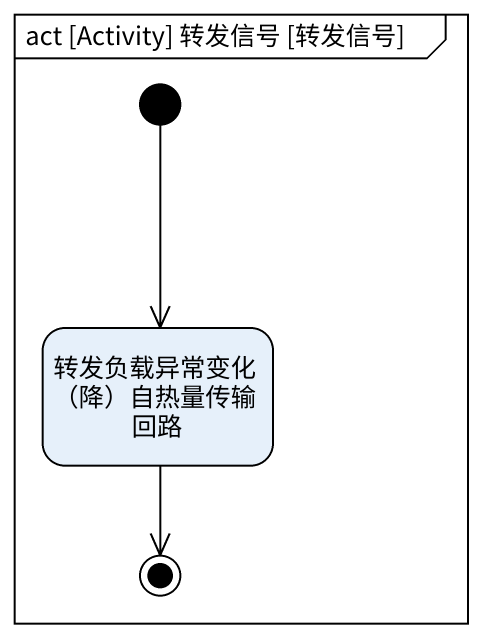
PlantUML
@startuml
mainframe act [Activity] 转发信号 [转发信号]
hide empty description
state "转发负载异常变化（降）自热量传输回路" as 转发负载异常变化_降_自热量传输回路
[*] --> 转发负载异常变化_降_自热量传输回路
转发负载异常变化_降_自热量传输回路 --> [*]
@enduml
